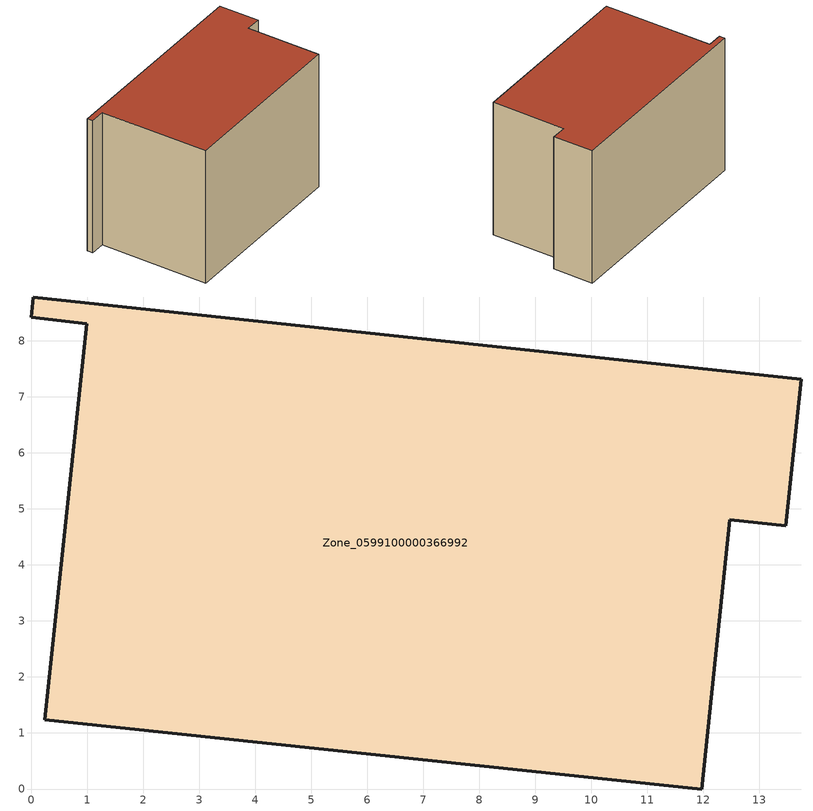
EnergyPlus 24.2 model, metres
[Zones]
Zone_0599100000366992
 floor ground (C_G): 13.75,7.31 13.47,4.7 12.47,4.81 11.97,0 0.24,1.23 0.99,8.3 0,8.42 0.04,8.78 z0
 wall outside (C_F): 13.47,4.7 13.75,7.31 0.04,8.78 0,8.42 0.99,8.3 0.24,1.23 11.97,0 12.47,4.81 13.47,4.7 z0:9.18
 roof outside (C_R): 0.24,1.23 11.97,0 12.47,4.81 13.47,4.7 13.75,7.31 0.04,8.78 0,8.42 0.99,8.3 z9.18
[BUILDING]
Pand.0599100000366992: North Axis=0; Terrain=City; Loads Convergence Tolerance Value=0.04; Temperature Convergence Tolerance Value=0.4; Solar Distribution=FullExterior; Maximum Number of Warmup Days=25; Minimum Number of Warmup Days=1
[Site:Location]
Rotterdam.The.Hague.AP_ZH_NLD Design_Conditions: Latitude=51.96; Longitude=4.45; Time Zone=1; Elevation=-4.5
[SITE:GROUNDTEMPERATURE:BUILDINGSURFACE]
18, 18, 18, 18, 18, 18, 18, 18, 18, 18, 18, 18
[MATERIAL] Thermal Absorptance=0.9; Solar Absorptance=0.7; Visible Absorptance=0.7
Name | Roughness | Thickness | Conductivity | Density | Specific Heat
G.TI.1992-2005 | MediumSmooth | 0.15 | 0.06 | 540 | 1210
F.TI.1992-2005 | Rough | 0.3 | 0.12 | 1920 | 840
R.TI.1992-2005 | MediumRough | 0.2 | 0.08 | 1500 | 1000
[CONSTRUCTION]
C_G: G.TI.1992-2005
C_F: F.TI.1992-2005
C_R: R.TI.1992-2005
[ZONE]
Zone_0599100000366992: Type=1; Multiplier=1; Ceiling Height=Autocalculate; Volume=Autocalculate; Floor Area=autocalculate; Part of Total Floor Area=Yes
[ZONEINFILTRATION:DESIGNFLOWRATE]
Infil_Zone_0599100000366992: Zone or ZoneList or Space or SpaceList=Zone_0599100000366992; Schedule=AlwaysOn; Design Flow Rate Calculation Method=Flow/Area; Flow Rate per Floor Area=0.0015; Constant Term Coefficient=1; Temperature Term Coefficient=0; Velocity Term Coefficient=0; Velocity Squared Term Coefficient=0
[HVACTEMPLATE:ZONE:IDEALLOADSAIRSYSTEM]
Zone_0599100000366992: Maximum Heating Supply Air Temperature=50; Minimum Cooling Supply Air Temperature=13; Maximum Heating Supply Air Humidity Ratio=0.0156; Minimum Cooling Supply Air Humidity Ratio=0.0077; Heating Limit=NoLimit; Cooling Limit=NoLimit; Dehumidification Control Type=ConstantSensibleHeatRatio; Cooling Sensible Heat Ratio=0.7; Dehumidification Setpoint=60; Humidification Control Type=None; Humidification Setpoint=30; Outdoor Air Method=None; Outdoor Air Flow Rate per Person=0.00944; Outdoor Air Flow Rate per Zone Floor Area=0; Outdoor Air Flow Rate per Zone=0; Demand Controlled Ventilation Type=None; Outdoor Air Economizer Type=NoEconomizer; Heat Recovery Type=None; Sensible Heat Recovery Effectiveness=0.7; Latent Heat Recovery Effectiveness=0.65
[ZONECONTROL:THERMOSTAT]
ThermostatControl_Zone_0599100000366992: Zone or ZoneList=Zone_0599100000366992; Control Type Schedule=DualSetpointControlType; Control 1=Thermostat_Zone_0599100000366992; Temperature Difference Between Cutout And Setpoint=0
[THERMOSTATSETPOINT:DUALSETPOINT]
Thermostat_Zone_0599100000366992: Heating Setpoint Temperature Schedule=HeatingSetpoint_Zone_0599100000366992; Cooling Setpoint Temperature Schedule=CoolingSetpoint_Zone_0599100000366992
[SCHEDULE:COMPACT]
HeatingSetpoint_Zone_0599100000366992: Through: 12/31, For: AllDays, Until: 24:00, 21
CoolingSetpoint_Zone_0599100000366992: Through: 12/31, For: AllDays, Until: 24:00, 24
DualSetpointControlType: Through: 12/31, For: AllDays, Until: 24:00, 4
AlwaysOn: Through: 12/31, For: AllDays, Until: 24:00, 1
